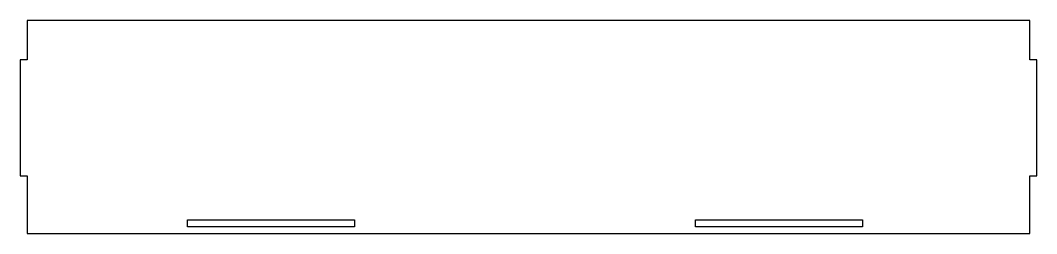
# Model space of a CAD drawing. Header units: millimetres. Extents: x -439 to 0, y 0 to 92.
import ezdxf

# ---------------------------------------------------------------- set-up
doc = ezdxf.new("R2010")
doc.units = ezdxf.units.MM
doc.layers.get('0').update_dxf_attribs({"linetype": 'CONTINUOUS'})

msp = doc.modelspace()

# ---------------------------------------------------------------- linework, layer by layer
for points in [[(-436, 25), (-436, 0), (-3, 0), (-3, 25), (0, 25), (0, 75), (-3, 75), (-3, 92), (-436, 92), (-436, 75), (-439, 75), (-439, 25)], [(-366.83, 3), (-366.83, 6), (-294.67, 6), (-294.67, 3)], [(-147.33, 3), (-147.33, 6), (-75.17, 6), (-75.17, 3)]]:
    msp.add_lwpolyline(points, close=True)

doc.saveas('drawing.dxf')
